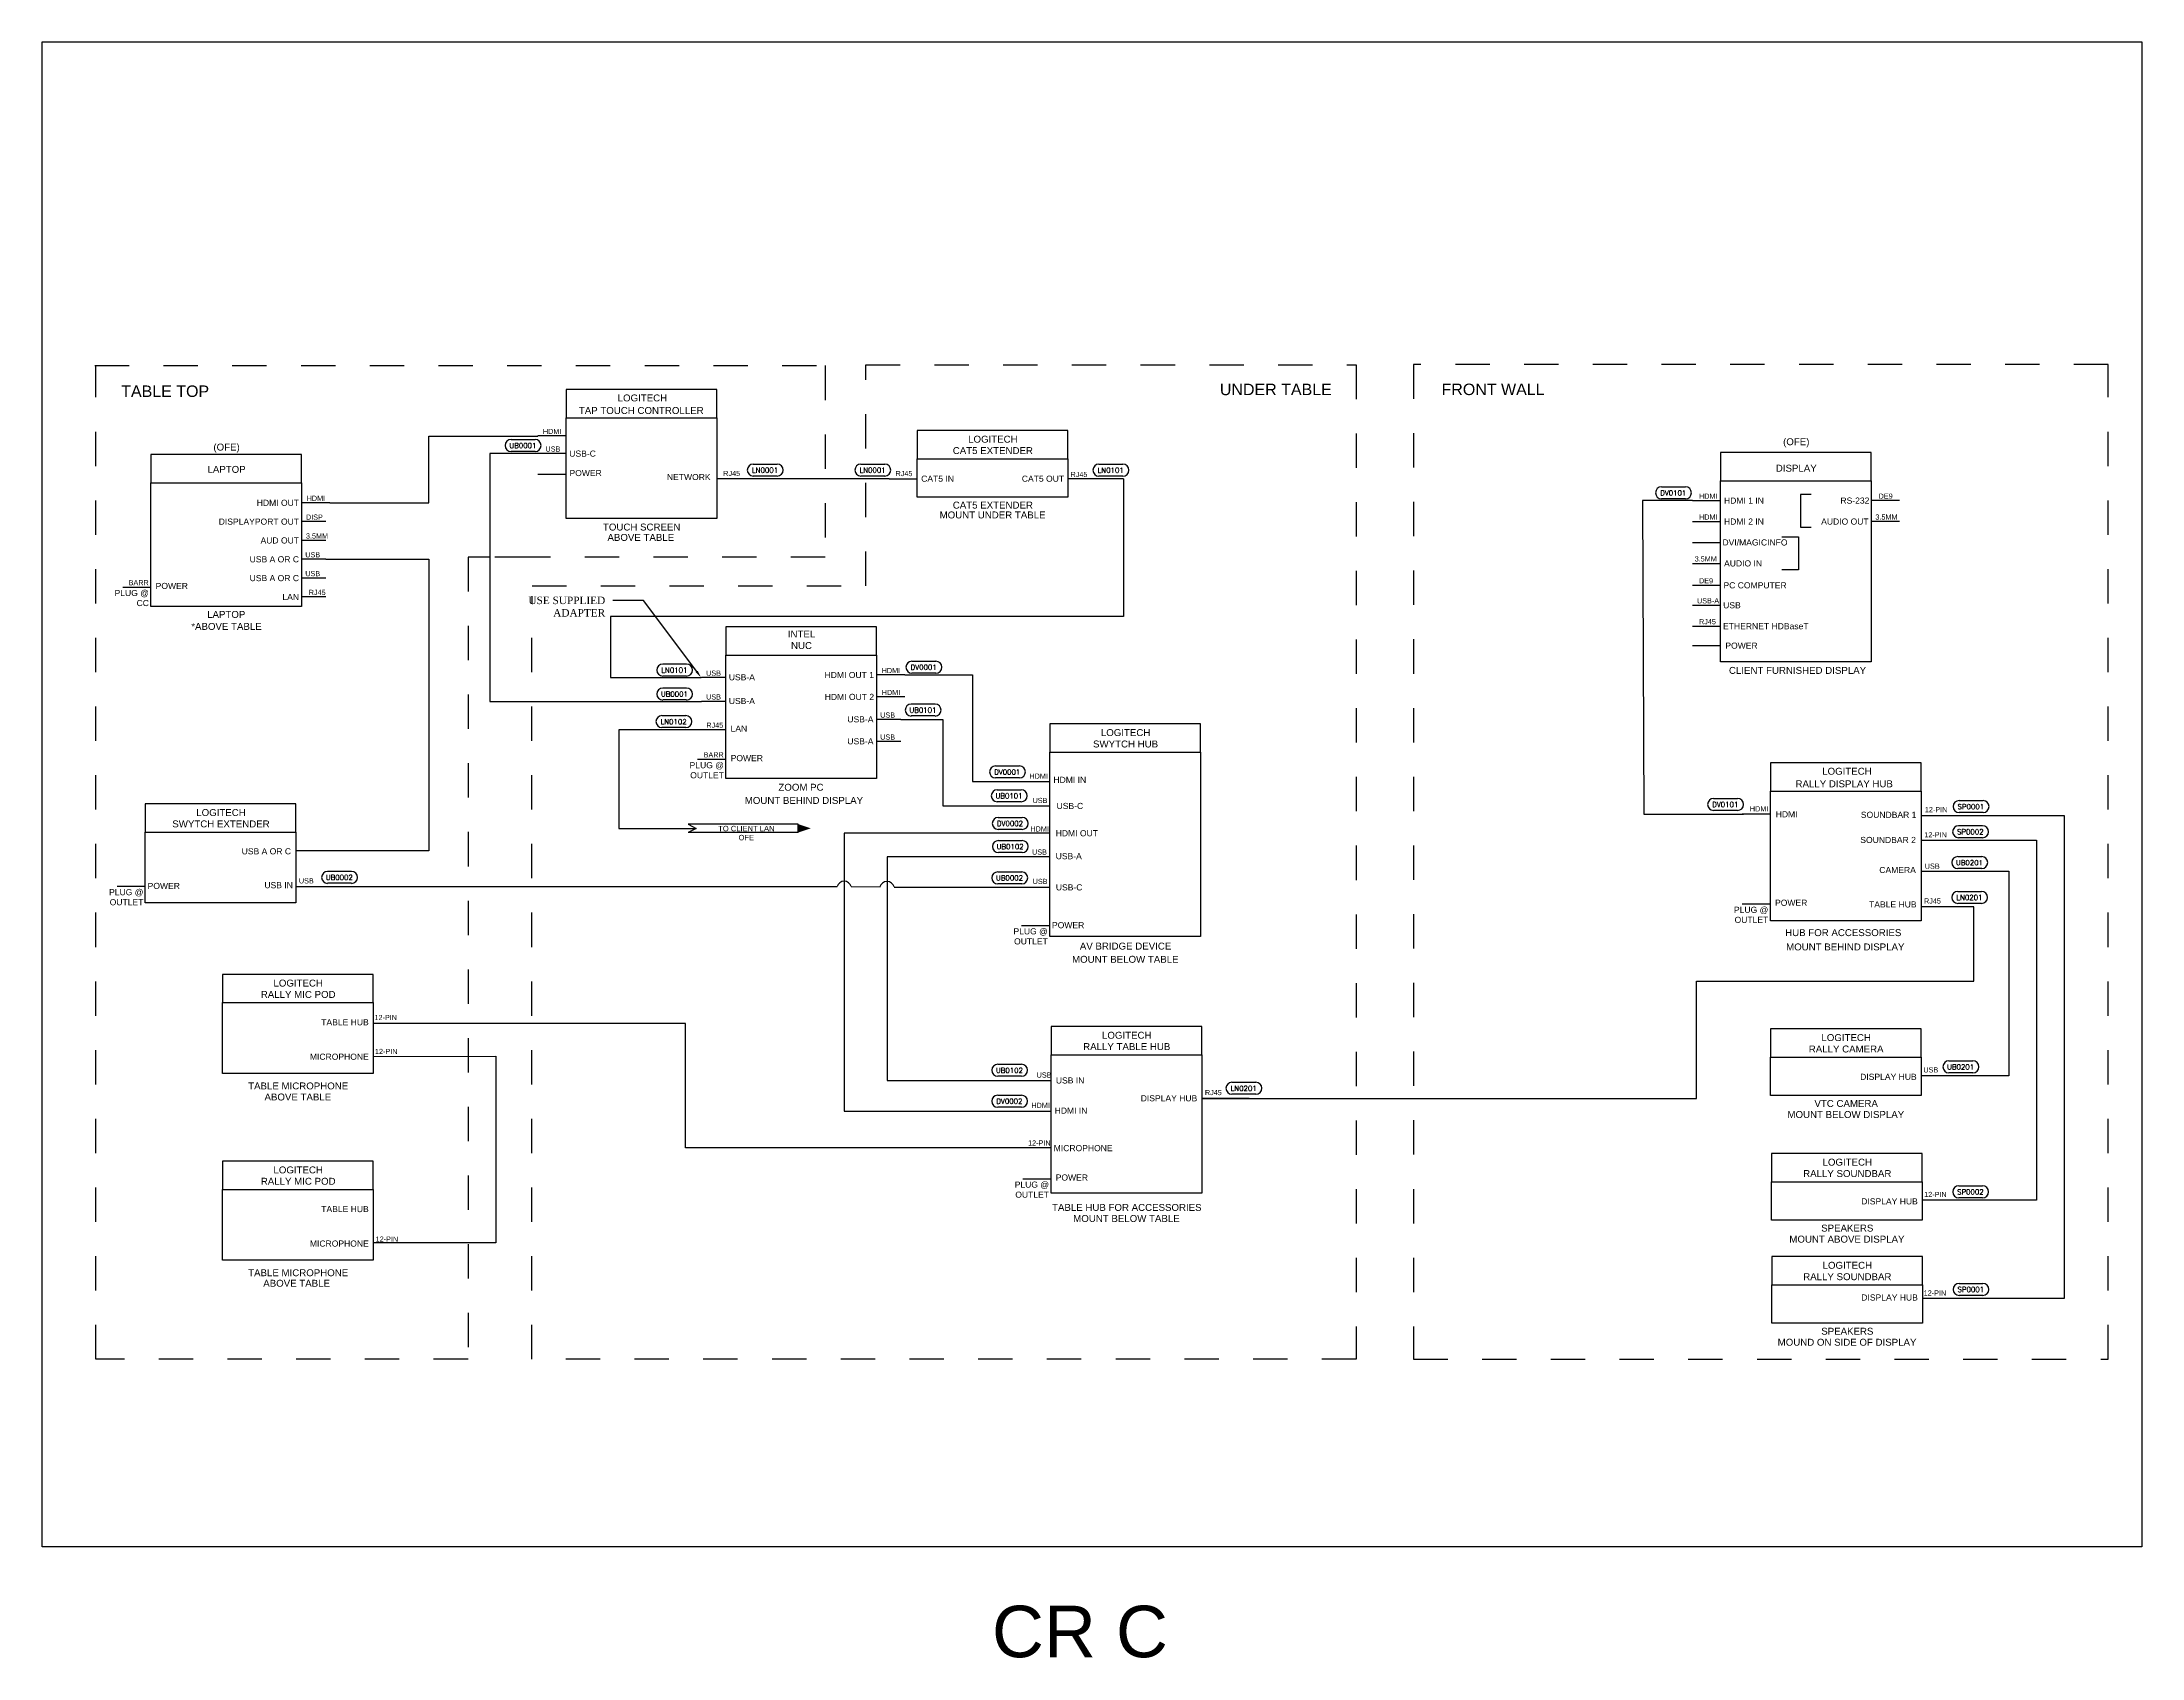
# Model space of a CAD drawing. Header units: inches. Extents: x 8 to 214, y -1 to 40.
# Drawn here: x 139.3 to 169.86, y -0.38 to 23.14 of the extents above; entities that cross this region are included whole.
import ezdxf
from ezdxf import colors
from ezdxf.entities.mleader import LeaderData, LeaderLine
from ezdxf.enums import TextEntityAlignment as Align
from ezdxf.math import Vec2, Vec3

# ---------------------------------------------------------------- set-up
doc = ezdxf.new("R2010")
doc.units = ezdxf.units.IN
doc.header["$MEASUREMENT"] = 0
doc.linetypes.add('1DASH', pattern=[1, 0.5, -0.5])
for name, color, linetype in [('AV-1-DASH', 3, '1DASH'), ('AV-CABLE-AUDIO', 4, 'Continuous'), ('AV-CABLE-CNTRL', 2, 'Continuous'), ('AV-CABLE-VIDEO', 6, 'Continuous'), ('AV-CBL-AUDIO', 4, 'Continuous'), ('AV-DEVICE', 4, 'Continuous'), ('AV-NOTE', 1, 'Continuous'), ('AV-TEXT', 2, 'Continuous')]:
    doc.layers.add(name, color=color, linetype=linetype)
doc.layers.add('AV-VPRT', color=9, linetype='Continuous', plot=False)
doc.styles.add('AVCON', font='BOOKOS.TTF')
doc.styles.add('PDF Arial', font='arial.ttf')
doc.styles.get("Standard").update_dxf_attribs({"font": 'simplex.shx'})
doc.styles.add('WL-BASE', font='arial.ttf')

# ---------------------------------------------------------------- blocks, each defined once
blk = doc.blocks.new('WIRE_LABEL')
at = {"layer": 'AV-TEXT'}
for p, q in [((-0.137, 0.141), (0.143, 0.141)), ((0.143, 0), (-0.137, 0))]:
    blk.add_line(p, q, dxfattribs=at)
for centre, start, end in [((-0.137, 0.07), 90, 270), ((0.143, 0.07), 270, 90)]:
    blk.add_arc(centre, 0.0703, start, end, dxfattribs=at)
blk.add_attdef('NUMBER', text='', height=0.06, dxfattribs=at).set_placement((0, 0.039), align=Align.CENTER)

msp = doc.modelspace()

# ---------------------------------------------------------------- linework, layer by layer
for points in [[(146.928, 17.665), (149.12, 17.665), (149.12, 18.076), (146.928, 18.076)], [(146.928, 17.665), (149.12, 17.665), (149.12, 16.199), (146.928, 16.199)], [(152.038, 17.07), (154.23, 17.07), (154.23, 17.481), (152.038, 17.481)], [(152.038, 17.07), (154.23, 17.07), (154.23, 16.512), (152.038, 16.512)], [(149.254, 14.213), (151.446, 14.213), (151.446, 14.624), (149.254, 14.624)], [(149.254, 14.213), (151.446, 14.213), (151.446, 12.415), (149.254, 12.415)], [(153.969, 12.801), (156.161, 12.801), (156.161, 13.212), (153.969, 13.212)], [(153.969, 12.801), (156.161, 12.801), (156.161, 10.118), (153.969, 10.118)], [(164.453, 12.232), (166.645, 12.232), (166.645, 12.643), (164.453, 12.643)], [(164.453, 12.232), (166.645, 12.232), (166.645, 10.346), (164.453, 10.346)], [(140.807, 11.637), (142.999, 11.637), (142.999, 12.048), (140.807, 12.048)], [(140.807, 11.637), (142.999, 11.637), (142.999, 10.605), (140.807, 10.605)], [(141.931, 9.155), (144.122, 9.155), (144.122, 9.566), (141.931, 9.566)], [(141.931, 9.155), (144.122, 9.155), (144.122, 8.122), (141.931, 8.122)], [(153.986, 8.396), (156.178, 8.396), (156.178, 8.807), (153.986, 8.807)], [(164.452, 8.362), (166.644, 8.362), (166.644, 8.773), (164.452, 8.773)], [(153.986, 8.396), (156.178, 8.396), (156.178, 6.382), (153.986, 6.382)], [(164.452, 8.362), (166.644, 8.362), (166.644, 7.803), (164.452, 7.803)], [(141.931, 6.436), (144.123, 6.436), (144.123, 6.847), (141.931, 6.847)], [(164.468, 6.548), (166.66, 6.548), (166.66, 6.959), (164.468, 6.959)], [(141.931, 6.436), (144.123, 6.436), (144.123, 5.404), (141.931, 5.404)], [(164.468, 6.548), (166.66, 6.548), (166.66, 5.99), (164.468, 5.99)], [(164.47, 5.047), (166.662, 5.047), (166.662, 5.458), (164.47, 5.458)], [(164.47, 5.047), (166.662, 5.047), (166.662, 4.489), (164.47, 4.489)]]:
    msp.add_lwpolyline(points, close=True)
at = {"color": 1}
for points in [[(140.888, 16.72), (143.08, 16.72), (143.08, 17.131), (140.888, 17.131)], [(163.727, 16.751), (165.919, 16.751), (165.919, 17.162), (163.727, 17.162)], [(140.888, 16.72), (143.08, 16.72), (143.08, 14.921), (140.888, 14.921)], [(163.727, 16.751), (165.919, 16.751), (165.919, 14.113), (163.727, 14.113)]]:
    msp.add_lwpolyline(points, close=True, dxfattribs=at)
at = {"layer": 'AV-1-DASH'}
for points in [[(140.072, 18.425), (150.7, 18.425), (150.7, 15.637), (146.39, 15.637), (145.823, 15.638), (145.502, 15.638), (145.502, 3.964), (140.085, 3.964), (140.085, 18.425)], [(146.433, 15.219), (151.288, 15.219), (151.288, 18.439), (158.425, 18.439), (158.425, 18.439), (158.425, 3.964), (146.428, 3.964), (146.433, 15.072)], [(159.256, 18.442), (159.256, 3.964), (169.367, 3.964), (169.367, 18.442), (159.256, 18.442)]]:
    msp.add_lwpolyline(points, dxfattribs=at)
at = {"layer": 'AV-CABLE-AUDIO', "color": 2}
msp.add_line((146.926, 17.146), (145.821, 17.146), dxfattribs=at)
at = {"layer": 'AV-CABLE-AUDIO', "color": 1}
for p, q in [((146.518, 16.845), (146.929, 16.845)), ((165.042, 16.552), (164.889, 16.552)), ((164.889, 16.552), (164.889, 16.073)), ((164.619, 15.934), (164.858, 15.934)), ((164.858, 15.934), (164.858, 15.455)), ((164.889, 16.073), (165.042, 16.073)), ((164.858, 15.455), (164.619, 15.455)), ((140.478, 15.202), (140.888, 15.202)), ((163.316, 14.35), (163.727, 14.35)), ((148.843, 12.696), (149.254, 12.696)), ((140.398, 10.848), (140.809, 10.848)), ((164.038, 10.591), (164.449, 10.591)), ((153.555, 10.277), (153.966, 10.277)), ((153.573, 6.592), (153.984, 6.592))]:
    msp.add_line(p, q, dxfattribs=at)
at = {"layer": 'AV-CABLE-AUDIO'}
for p, q in [((166.33, 16.156), (165.919, 16.156)), ((163.316, 15.547), (163.727, 15.547))]:
    msp.add_line(p, q, dxfattribs=at)
at = {"layer": 'AV-CABLE-CNTRL'}
for p, q in [((151.627, 16.78), (152.038, 16.78)), ((155.041, 16.78), (154.23, 16.78)), ((143.434, 15.607), (143.08, 15.607)), ((143.434, 15.333), (143.08, 15.333)), ((143.434, 15.059), (143.08, 15.059)), ((163.316, 15.228), (163.727, 15.228)), ((163.316, 14.938), (163.727, 14.938)), ((163.316, 14.633), (163.727, 14.633)), ((149.254, 13.884), (148.9, 13.884)), ((149.254, 13.539), (148.9, 13.539)), ((151.8, 13.274), (151.446, 13.274)), ((149.253, 13.126), (148.899, 13.126)), ((151.8, 12.955), (151.446, 12.955)), ((150.305, 11.75), (148.703, 11.75)), ((148.703, 11.75), (148.823, 11.691)), ((148.823, 11.691), (148.703, 11.632)), ((150.305, 11.632), (148.703, 11.632)), ((150.305, 11.633), (150.305, 11.75)), ((156.867, 7.759), (156.178, 7.759))]:
    msp.add_line(p, q, dxfattribs=at)
at = {"layer": 'AV-CABLE-CNTRL', "color": 1}
msp.add_line((150.305, 11.632), (150.305, 11.75), dxfattribs=at)
at = {"layer": 'AV-CABLE-CNTRL'}
for points in [[(145.821, 17.146), (145.821, 13.537), (148.9, 13.539)], [(155.041, 16.78), (155.041, 14.772), (147.573, 14.772), (147.573, 13.886), (148.894, 13.884)], [(151.627, 16.78), (149.12, 16.78)], [(143.434, 15.607), (144.932, 15.607), (144.932, 11.366), (142.999, 11.366)], [(151.8, 13.274), (152.409, 13.274), (152.409, 12.018), (153.969, 12.018)], [(148.899, 13.126), (147.696, 13.126), (147.696, 11.691), (148.823, 11.691)], [(166.645, 11.879), (168.726, 11.879), (168.726, 4.847), (166.657, 4.847)], [(166.645, 11.521), (168.321, 11.521), (168.321, 6.278), (166.66, 6.278)], [(153.969, 11.274), (151.599, 11.274), (151.599, 8.019), (153.986, 8.019)], [(166.645, 11.067), (167.922, 11.067), (167.922, 8.089), (166.644, 8.089)], [(150.871, 10.842), (142.999, 10.842)], [(151.496, 10.837), (151.076, 10.842)], [(151.701, 10.837), (153.969, 10.837)], [(156.178, 7.759), (163.377, 7.759), (163.377, 9.467), (167.41, 9.467), (167.41, 10.547), (166.645, 10.547)], [(153.986, 7.043), (148.665, 7.043), (148.665, 8.851), (144.122, 8.851)], [(144.122, 8.37), (145.906, 8.375)], [(145.906, 8.375), (145.906, 5.657), (144.126, 5.657)]]:
    msp.add_lwpolyline(points, dxfattribs=at)
for centre in [(150.974, 10.815), (151.598, 10.81)]:
    msp.add_arc(centre, 0.106, 15, 165, dxfattribs=at)
msp.add_solid([(150.305, 11.752), (150.49, 11.691), (150.305, 11.629)], dxfattribs=at)
at = {"layer": 'AV-CABLE-VIDEO'}
for p, q in [((146.928, 17.403), (146.517, 17.403)), ((143.491, 16.429), (143.08, 16.429)), ((151.857, 13.923), (151.446, 13.923)), ((151.859, 13.604), (151.448, 13.604)), ((164.453, 11.896), (164.042, 11.896))]:
    msp.add_line(p, q, dxfattribs=at)
at = {"layer": 'AV-CABLE-VIDEO', "color": 6}
for p, q in [((163.316, 16.461), (163.727, 16.461)), ((163.316, 16.156), (163.727, 16.156)), ((163.316, 15.852), (163.727, 15.852))]:
    msp.add_line(p, q, dxfattribs=at)
at = {"layer": 'AV-CABLE-VIDEO', "color": 2}
msp.add_line((166.33, 16.461), (165.919, 16.461), dxfattribs=at)
at = {"layer": 'AV-CABLE-VIDEO', "color": 114, "true_color": 0x139b48}
msp.add_line((143.434, 16.155), (143.08, 16.155), dxfattribs=at)
at = {"layer": 'AV-CABLE-VIDEO'}
for points in [[(143.491, 16.429), (144.93, 16.429), (144.93, 17.399), (146.517, 17.399)], [(163.316, 16.461), (162.59, 16.461), (162.609, 11.897), (164.061, 11.897)], [(151.857, 13.923), (152.844, 13.923), (152.844, 12.372), (153.969, 12.372)], [(153.969, 11.619), (150.976, 11.619), (150.976, 7.574), (153.986, 7.574)]]:
    msp.add_lwpolyline(points, dxfattribs=at)
at = {"layer": 'AV-CBL-AUDIO'}
msp.add_line((143.434, 15.881), (143.08, 15.881), dxfattribs=at)
at = {"layer": 'AV-VPRT'}
msp.add_lwpolyline([(139.304, 23.136), (169.857, 23.136), (169.857, 1.234), (139.304, 1.234)], close=True, dxfattribs=at)

# ---------------------------------------------------------------- block references
at = {"layer": 'AV-DEVICE', "xscale": 1.241608134679848, "yscale": 1.241608134679848, "zscale": 1.241608134679848}
for p, values in [((146.3, 17.176), {'NUMBER': 'UB0001'}), ((149.823, 16.818), {'NUMBER': 'LN0001'}), ((151.388, 16.818), {'NUMBER': 'LN0001'}), ((154.852, 16.817), {'NUMBER': 'LN0101'}), ((163.037, 16.487), {'NUMBER': 'DV0101'}), ((148.504, 13.908), {'NUMBER': 'LN0101'}), ((152.131, 13.949), {'NUMBER': 'DV0001'}), ((148.505, 13.559), {'NUMBER': 'UB0001'}), ((152.12, 13.326), {'NUMBER': 'UB0101'}), ((148.493, 13.157), {'NUMBER': 'LN0102'}), ((153.347, 12.425), {'NUMBER': 'DV0001'}), ((153.373, 12.078), {'NUMBER': 'UB0101'}), ((163.794, 11.952), {'NUMBER': 'DV0101'}), ((167.367, 11.921), {'NUMBER': 'SP0001'}), ((153.387, 11.675), {'NUMBER': 'DV0002'}), ((167.359, 11.555), {'NUMBER': 'SP0002'}), ((153.389, 11.339), {'NUMBER': 'UB0102'}), ((143.629, 10.891), {'NUMBER': 'UB0002'}), ((153.38, 10.883), {'NUMBER': 'UB0002'}), ((167.347, 11.106), {'NUMBER': 'UB0201'}), ((167.346, 10.599), {'NUMBER': 'LN0201'}), ((153.379, 8.083), {'NUMBER': 'UB0102'}), ((167.218, 8.133), {'NUMBER': 'UB0201'}), ((156.787, 7.821), {'NUMBER': 'LN0201'}), ((153.378, 7.633), {'NUMBER': 'DV0002'}), ((167.36, 6.314), {'NUMBER': 'SP0002'}), ((167.366, 4.894), {'NUMBER': 'SP0001'})]:
    msp.add_blockref('WIRE_LABEL', p, dxfattribs=at).add_auto_attribs(values)

# ---------------------------------------------------------------- texts
at = {"style": 'WL-BASE'}
for s, height, p in [('TABLE TOP', 0.1665, (140.456, 18.053)), ('UNDER TABLE', 0.16652, (156.441, 18.079)), ('FRONT WALL', 0.1665, (159.666, 18.08))]:
    msp.add_text(s, height=height, dxfattribs=at).set_placement(p, align=Align.MIDDLE_LEFT)
for s, height, p in [('TAP TOUCH CONTROLLER', 0.10083, (148.93, 17.772)), ('LOGITECH', 0.1008, (148.399, 17.955)), ('TOUCH SCREEN', 0.10083, (148.592, 16.076)), ('LOGITECH', 0.1008, (165.924, 12.522)), ('ZOOM PC', 0.1008, (150.675, 12.289)), ('RALLY DISPLAY HUB', 0.10083, (166.233, 12.339)), ('HUB FOR ACCESSORIES', 0.10083, (166.356, 10.173))]:
    msp.add_text(s, height=height, dxfattribs=at).set_placement(p, align=Align.MIDDLE_RIGHT)
for s, height, p in [('CAT5 EXTENDER', 0.10083, (153.138, 16.395)), ('AV BRIDGE DEVICE', 0.10083, (155.069, 9.977)), ('TABLE MICROPHONE', 0.10083, (143.031, 7.942)), ('VTC CAMERA', 0.1008, (165.553, 7.686)), ('TABLE HUB FOR ACCESSORIES', 0.10083, (155.087, 6.174)), ('SPEAKERS', 0.1008, (165.569, 5.873)), ('TABLE MICROPHONE', 0.10083, (143.031, 5.223)), ('SPEAKERS', 0.1008, (165.57, 4.372)), ('CR C', 0.75, (154.405, 0.002))]:
    msp.add_text(s, height=height, dxfattribs=at).set_placement(p, align=Align.MIDDLE_CENTER)
at = {"color": 1, "style": 'WL-BASE'}
for s, height, p in [('ABOVE TABLE', 0.10083, (148.016, 15.925)), ('*ABOVE TABLE', 0.10083, (141.988, 14.63)), ('LAPTOP', 0.1008, (141.984, 14.804)), ('MOUNT BELOW TABLE', 0.10083, (155.065, 9.785)), ('ABOVE TABLE', 0.10083, (143.026, 7.781)), ('MOUNT BELOW DISPLAY', 0.10083, (165.548, 7.526)), ('MOUNT BELOW TABLE', 0.10083, (155.082, 6.013)), ('MOUNT ABOVE DISPLAY', 0.10083, (165.564, 5.712)), ('ABOVE TABLE', 0.10083, (143.008, 5.07)), ('MOUND ON SIDE OF DISPLAY', 0.10083, (165.566, 4.212))]:
    msp.add_text(s, height=height, dxfattribs=at).set_placement(p, align=Align.MIDDLE_CENTER)
msp.add_text('CLIENT FURNISHED DISPLAY', height=0.10083, dxfattribs=at).set_placement((165.843, 13.99), align=Align.MIDDLE_RIGHT)
at = {"attachment_point": 2, "style": 'WL-BASE'}
for s, heights, insert, char_height in [('CAT5 EXTENDER', [0], (153.138, 17.239), 0.10083), ('LOGITECH', [0], (153.138, 17.405), 0.1008), ('INTEL\\PNUC', [0.445], (150.354, 14.57), 0.1008), ('SWYTCH HUB', [0], (155.069, 12.969), 0.1008), ('LOGITECH', [0], (155.069, 13.135), 0.1008), ('LOGITECH', [0], (141.908, 11.971), 0.1008), ('SWYTCH EXTENDER', [0], (141.908, 11.806), 0.10083), ('LOGITECH', [0], (143.031, 9.489), 0.1008), ('RALLY MIC POD', [0], (143.031, 9.324), 0.10083), ('RALLY TABLE HUB', [0], (155.086, 8.565), 0.10083), ('LOGITECH', [0], (155.086, 8.73), 0.1008), ('LOGITECH', [0], (165.553, 8.696), 0.1008), ('RALLY CAMERA', [0], (165.553, 8.53), 0.10083), ('LOGITECH', [0], (143.031, 6.77), 0.1008), ('LOGITECH', [0], (165.569, 6.883), 0.1008), ('RALLY MIC POD', [0], (143.031, 6.605), 0.10083), ('RALLY SOUNDBAR', [0], (165.569, 6.717), 0.10083), ('RALLY SOUNDBAR', [0], (165.57, 5.216), 0.10083), ('LOGITECH', [0], (165.57, 5.382), 0.1008)]:
    msp.add_mtext_dynamic_manual_height_columns(s, width=3.03705, gutter_width=1, heights=heights, dxfattribs=dict(at, insert=insert, char_height=char_height))
at = {"color": 1, "attachment_point": 2, "style": 'WL-BASE'}
for s, heights, insert, char_height in [('(OFE)', [0], (164.827, 17.368), 0.1008), ('LAPTOP', [0.114], (141.989, 16.966), 0.1008), ('\\pxqr;DISPLAY', [0], (163.606, 16.983), 0.10083)]:
    msp.add_mtext_dynamic_manual_height_columns(s, width=3.03705, gutter_width=1, heights=heights, dxfattribs=dict(at, insert=insert, char_height=char_height))
at = {"layer": 'AV-CABLE-AUDIO', "color": 2, "style": 'WL-BASE'}
for s, height, p in [('USB-C', 0.089, (147.362, 17.145)), ('USB-C', 0.089, (154.452, 12.017)), ('SOUNDBAR 1', 0.089, (166.575, 11.888)), ('USB-A', 0.089, (154.432, 11.286)), ('SOUNDBAR 2', 0.089, (166.567, 11.522)), ('CAMERA', 0.089, (166.567, 11.085)), ('USB IN', 0.089, (142.954, 10.864)), ('USB-C', 0.089, (154.441, 10.832)), ('TABLE HUB', 0.089, (166.577, 10.584)), ('TABLE HUB', 0.089, (144.057, 8.869)), ('MICROPHONE', 0.089, (144.058, 8.367)), ('USB IN', 0.089, (154.469, 8.022)), ('DISPLAY HUB', 0.08905, (166.579, 8.075)), ('DISPLAY HUB', 0.08905, (156.112, 7.763)), ('MICROPHONE', 0.089, (154.88, 7.037)), ('TABLE HUB', 0.089, (144.057, 6.15)), ('DISPLAY HUB', 0.08905, (166.595, 6.262)), ('MICROPHONE', 0.089, (144.058, 5.648)), ('DISPLAY HUB', 0.08905, (166.596, 4.863))]:
    msp.add_text(s, height=height, dxfattribs=at).set_placement(p, align=Align.MIDDLE_RIGHT)
at = {"layer": 'AV-CABLE-AUDIO', "color": 1, "style": 'WL-BASE'}
for s, p in [('POWER', (147.448, 16.862)), ('PLUG @', (140.859, 15.116)), ('CC', (140.859, 14.97)), ('POWER', (141.427, 15.219)), ('POWER', (164.265, 14.35)), ('PLUG @', (149.225, 12.61)), ('POWER', (149.793, 12.713)), ('OUTLET', (149.225, 12.464)), ('PLUG @', (140.779, 10.762)), ('POWER', (141.31, 10.853)), ('OUTLET', (140.779, 10.616)), ('PLUG @', (164.42, 10.505)), ('OUTLET', (164.42, 10.359)), ('POWER', (164.988, 10.608)), ('PLUG @', (153.937, 10.192)), ('OUTLET', (153.937, 10.046)), ('POWER', (154.468, 10.282)), ('PLUG @', (153.955, 6.506)), ('POWER', (154.522, 6.609)), ('OUTLET', (153.955, 6.36))]:
    msp.add_text(s, height=0.089, dxfattribs=at).set_placement(p, align=Align.MIDDLE_RIGHT)
at = {"layer": 'AV-CABLE-AUDIO', "color": 2, "style": 'WL-BASE'}
for s, p in [('RJ45', (149.215, 16.818)), ('RJ45', (151.722, 16.817)), ('RJ45', (154.268, 16.804)), ('USB', (166.697, 11.103)), ('USB', (166.676, 8.138))]:
    msp.add_text(s, height=0.0753, dxfattribs=at).set_placement(p)
at = {"layer": 'AV-CABLE-AUDIO', "style": 'WL-BASE'}
for s, p in [('AUDIO OUT', (165.88, 16.156)), ('AUDIO IN', (164.329, 15.547))]:
    msp.add_text(s, height=0.089, dxfattribs=at).set_placement(p, align=Align.MIDDLE_RIGHT)
for p in [(165.978, 16.184), (163.349, 15.575)]:
    msp.add_text('3.5MM', height=0.0753, dxfattribs=at).set_placement(p)
at = {"layer": 'AV-CABLE-AUDIO', "color": 1, "style": 'WL-BASE'}
for p in [(140.564, 15.229), (148.93, 12.723)]:
    msp.add_text('BARR', height=0.0753, dxfattribs=at).set_placement(p)
at = {"layer": 'AV-CABLE-AUDIO', "color": 6, "style": 'WL-BASE'}
msp.add_text('HDMI', height=0.089, dxfattribs=at).set_placement((164.846, 11.896), align=Align.MIDDLE_RIGHT)
at = {"layer": 'AV-CABLE-CNTRL', "style": 'WL-BASE'}
for s, p in [('USB', (146.629, 17.174)), ('USB', (143.134, 15.635)), ('USB', (143.134, 15.361)), ('DE9', (163.412, 15.256)), ('RJ45', (143.185, 15.087)), ('USB-A', (163.383, 14.965)), ('RJ45', (163.412, 14.661)), ('USB', (148.966, 13.912)), ('USB', (148.966, 13.566)), ('RJ45', (148.969, 13.154)), ('USB', (151.499, 13.302)), ('USB', (151.499, 12.982)), ('USB', (153.715, 12.059)), ('12-PIN', (166.698, 11.926)), ('12-PIN', (166.69, 11.56)), ('USB', (153.708, 11.308)), ('USB', (143.041, 10.889)), ('USB', (153.717, 10.881)), ('RJ45', (166.685, 10.596)), ('12-PIN', (144.141, 8.9)), ('12-PIN', (144.148, 8.406)), ('USB', (153.775, 8.063)), ('RJ45', (156.223, 7.808)), ('12-PIN', (153.65, 7.074)), ('12-PIN', (166.688, 6.325)), ('12-PIN', (144.158, 5.675)), ('12-PIN', (166.681, 4.891))]:
    msp.add_text(s, height=0.0753, dxfattribs=at).set_placement(p)
for s, p in [('NETWORK', (148.396, 16.804)), ('CAT5 IN', (152.095, 16.78))]:
    msp.add_text(s, height=0.089, dxfattribs=at).set_placement(p, align=Align.MIDDLE_LEFT)
for s, height, p in [('CAT5 OUT', 0.089, (154.174, 16.78)), ('USB A OR C', 0.089, (143.043, 15.607)), ('USB A OR C', 0.089, (143.043, 15.333)), ('LAN', 0.089, (143.043, 15.059)), ('USB', 0.089, (164.019, 14.938)), ('PC COMPUTER', 0.08905, (164.687, 15.228)), ('ETHERNET HDBaseT', 0.08905, (165.006, 14.633)), ('USB-A', 0.089, (149.676, 13.89)), ('USB-A', 0.089, (149.676, 13.544)), ('LAN', 0.089, (149.564, 13.143)), ('USB-A', 0.089, (151.401, 13.278)), ('USB-A', 0.089, (151.401, 12.958)), ('USB A OR C', 0.089, (142.927, 11.357))]:
    msp.add_text(s, height=height, dxfattribs=at).set_placement(p, align=Align.MIDDLE_RIGHT)
at = {"layer": 'AV-CABLE-CNTRL', "insert": (148.342, 11.516), "char_height": 0.07878, "width": 2.41828, "attachment_point": 7, "style": 'PDF Arial'}
msp.add_mtext('\\pxqc;TO CLIENT LAN\\POFE ', dxfattribs=at)
at = {"layer": 'AV-CABLE-VIDEO', "style": 'WL-BASE'}
for p in [(146.591, 17.43), (143.154, 16.457), (151.52, 13.95), (151.521, 13.631), (164.152, 11.937)]:
    msp.add_text('HDMI', height=0.0753, dxfattribs=at).set_placement(p)
at = {"layer": 'AV-CABLE-VIDEO', "color": 6, "style": 'WL-BASE'}
for p in [(163.412, 16.488), (163.412, 16.184), (153.67, 12.413), (153.684, 11.645), (153.699, 7.622)]:
    msp.add_text('HDMI', height=0.0753, dxfattribs=at).set_placement(p)
for s, height, p in [('HDMI 1 IN', 0.089, (164.356, 16.461)), ('HDMI 2 IN', 0.089, (164.356, 16.156)), ('DVI/MAGICINFO', 0.08905, (164.7, 15.852)), ('HDMI IN', 0.089, (154.496, 12.397)), ('HDMI OUT', 0.089, (154.667, 11.62)), ('HDMI IN', 0.089, (154.514, 7.583))]:
    msp.add_text(s, height=height, dxfattribs=at).set_placement(p, align=Align.MIDDLE_RIGHT)
at = {"layer": 'AV-CABLE-VIDEO', "color": 2, "style": 'WL-BASE'}
msp.add_text('RS-232', height=0.089, dxfattribs=at).set_placement((165.891, 16.461), align=Align.MIDDLE_RIGHT)
msp.add_text('DE9', height=0.0753, dxfattribs=at).set_placement((166.025, 16.488))
at = {"layer": 'AV-CABLE-VIDEO', "color": 114, "true_color": 0x139b48, "style": 'WL-BASE'}
msp.add_text('DISPLAYPORT OUT', height=0.08905, dxfattribs=at).set_placement((143.043, 16.155), align=Align.MIDDLE_RIGHT)
at = {"layer": 'AV-CABLE-VIDEO', "style": 'WL-BASE'}
for s, p in [('HDMI OUT', (143.043, 16.429)), ('HDMI OUT 1', (151.408, 13.923)), ('HDMI OUT 2', (151.41, 13.604))]:
    msp.add_text(s, height=0.089, dxfattribs=at).set_placement(p, align=Align.MIDDLE_RIGHT)
at = {"layer": 'AV-CABLE-VIDEO', "color": 114, "true_color": 0x139b48, "style": 'WL-BASE'}
msp.add_text('DISP', height=0.0753, dxfattribs=at).set_placement((143.144, 16.183))
at = {"layer": 'AV-CBL-AUDIO', "style": 'WL-BASE'}
msp.add_text('AUD OUT', height=0.089, dxfattribs=at).set_placement((143.043, 15.881), align=Align.MIDDLE_RIGHT)
msp.add_text('3.5MM', height=0.0753, dxfattribs=at).set_placement((143.144, 15.909))
at = {"layer": 'AV-NOTE', "style": 'WL-BASE'}
msp.add_text('MOUNT UNDER TABLE', height=0.10083, dxfattribs=at).set_placement((153.134, 16.252), align=Align.MIDDLE_CENTER)
for p in [(151.25, 12.097), (166.401, 9.965)]:
    msp.add_text('MOUNT BEHIND DISPLAY', height=0.10083, dxfattribs=at).set_placement(p, align=Align.MIDDLE_RIGHT)
at = {"layer": 'AV-NOTE', "color": 1, "insert": (141.989, 17.29), "char_height": 0.1008, "attachment_point": 2, "style": 'WL-BASE'}
msp.add_mtext_dynamic_manual_height_columns('(OFE)', width=3.03705, gutter_width=1, heights=[0], dxfattribs=at)

# ---------------------------------------------------------------- leaders
at = {"layer": 'AV-NOTE'}
ml = msp.add_multileader_mtext('Standard', dxfattribs=at)
ml.set_content('USE SUPPLIED\\PADAPTER', color=256, style='AVCON')
ml.set_leader_properties()
ml.build(insert=Vec2(0, 0))
ml.multileader.update_dxf_attribs({"dogleg_length": 0.36, "arrow_head_size": 0.109})
ctx = ml.context
ctx.base_point, ctx.char_height, ctx.arrow_head_size, ctx.landing_gap_size, ctx.plane_origin = Vec3(146.185, 15.009), 0.10864, 0.109, 0.112, Vec3(148.191, 20.435)
ctx.text_align_type = 2
notes = []
notes.append((ctx, [(1, (1, 1, 0), (148.056, 15.009), (-1, 0), 0.447, [(0, [(148.894, 13.887)], 0, [])])]))
ctx.mtext.insert, ctx.mtext.alignment, ctx.mtext.flow_direction = Vec3(147.498, 15.063), 3, 5
for ctx, leaders in notes:
    for number, flags, end, landing, length, lines in leaders:
        leader = LeaderData()
        leader.index, (leader.has_last_leader_line, leader.has_dogleg_vector, leader.attachment_direction) = number, flags
        leader.last_leader_point, leader.dogleg_vector, leader.dogleg_length = Vec3(end), Vec3(landing), length
        for number, points, colour, breaks in lines:
            line = LeaderLine()
            line.index, line.vertices, line.color, line.breaks = number, Vec3.list(points), colors.encode_raw_color(colour), breaks
            leader.lines.append(line)
        ctx.leaders.append(leader)

doc.saveas('drawing.dxf')
